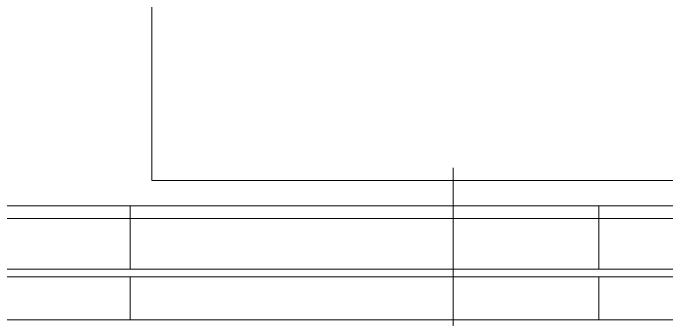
# Model space of a CAD drawing. Extents: x -1417 to 34975, y -245 to 8298.
# Drawn here: x 31824.6 to 32082.7, y 292.5 to 413.5 of the extents above; entities that cross this region are included whole.
import ezdxf

# ---------------------------------------------------------------- set-up
doc = ezdxf.new("R2010")
doc.units = 0
doc.linetypes.add('HIDDEN', pattern=[0.375, 0.25, -0.125])
for name, color, linetype, lineweight in [('06A', 9, 'Continuous', 9), ('06D', 9, 'Continuous', 9), ('15', 9, 'Continuous', 9), ('24', 9, 'Continuous', 9)]:
    doc.layers.add(name, color=color, linetype=linetype, lineweight=lineweight)

# ---------------------------------------------------------------- blocks, each defined once
blk = doc.blocks.new('p-aks_vw')
at = {"layer": '24', "ltscale": 2}
blk.add_lwpolyline([(3620, 40), (3620, -257.5)], dxfattribs=at)

msp = doc.modelspace()

# ---------------------------------------------------------------- linework, layer by layer
at = {"layer": '06A'}
for points in [[(33938.33, 4012.5), (32418.33, 4012.5), (32418.33, 3907.5), (32435.33, 3907.5), (32435.33, 3995.5), (33943.33, 3995.5), (33943.33, 209.5), (32435.33, 209.5), (32435.33, 309.5), (31675.33, 309.5), (31675.33, 292.5), (32418.33, 292.5), (32418.33, 192.5), (33938.33, 192.5)], [(33910.33, 237.5), (32463.33, 237.5), (32463.33, 337.5), (31675.33, 337.5), (31675.33, 312.5), (32438.33, 312.5), (32438.33, 212.5), (33940.33, 212.5), (33940.33, 3992.5), (32438.33, 3992.5), (32438.33, 3907.5), (32463.33, 3907.5), (32463.33, 3967.5), (33910.33, 3967.5)], [(31870.79, 312.5), (31870.79, 337.5)], [(32055.79, 312.5), (32055.79, 337.5)], [(31870.79, 292.5), (31870.79, 309.5)], [(32055.79, 292.5), (32055.79, 309.5)]]:
    msp.add_lwpolyline(points, dxfattribs=at)
at = {"layer": '06D', "linetype": 'HIDDEN'}
for points in [[(33910.33, 3972.5), (33915.33, 3972.5), (33915.33, 232.5), (32458.33, 232.5), (32458.33, 332.5), (31675.33, 332.5)], [(31675.33, 312.5), (32438.33, 312.5), (32438.33, 212.5), (33910.33, 212.5)]]:
    msp.add_lwpolyline(points, dxfattribs=at)
at = {"layer": '06D'}
msp.add_lwpolyline([(31879.39, 847.5), (32129.39, 847.5), (32129.39, 347.5), (31879.39, 347.5)], close=True, dxfattribs=at)
at = {"layer": '15'}
msp.add_lwpolyline([(32435.33, 3907.5), (32435.33, 3995.5), (33943.33, 3995.5), (33943.33, 209.5), (32435.33, 209.5), (32435.33, 309.49), (31675.33, 309.5), (31675.33, 312.5), (32438.33, 312.5), (32438.33, 212.5), (33940.33, 212.5), (33940.33, 3992.5), (32438.33, 3992.5), (32438.33, 3907.5)], close=True, dxfattribs=at)

# ---------------------------------------------------------------- block references
at = {"layer": '24'}
msp.add_blockref('p-aks_vw', (28378.33, 312.5), dxfattribs=at)

doc.saveas('drawing.dxf')
